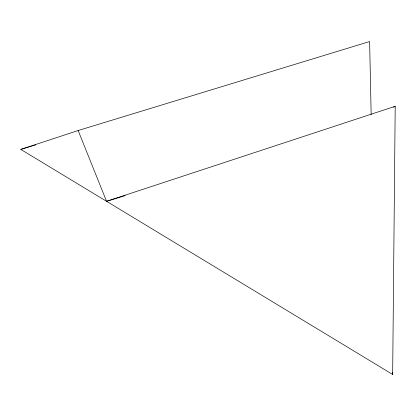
<?xml version="1.0" encoding="UTF-8"?>
<svg xmlns="http://www.w3.org/2000/svg" width="416" height="416" viewBox="0 0 416 416"><rect width="100%" height="100%" fill="white"/><g stroke="black" fill="none" stroke-linecap="round" stroke-linejoin="round"><path stroke-width="0.62" d="M392.662 374.462L395.2 106.293L106.553 201.308L78.151 130.525L20.8 149.406L392.662 374.462L392.496 372.528M393.531 107.281L395.2 106.293M78.151 130.525L369.621 41.538L371.155 114.655M20.8 149.406L35.703 144.856M106.553 201.308L125.195 195.614"/></g></svg>
